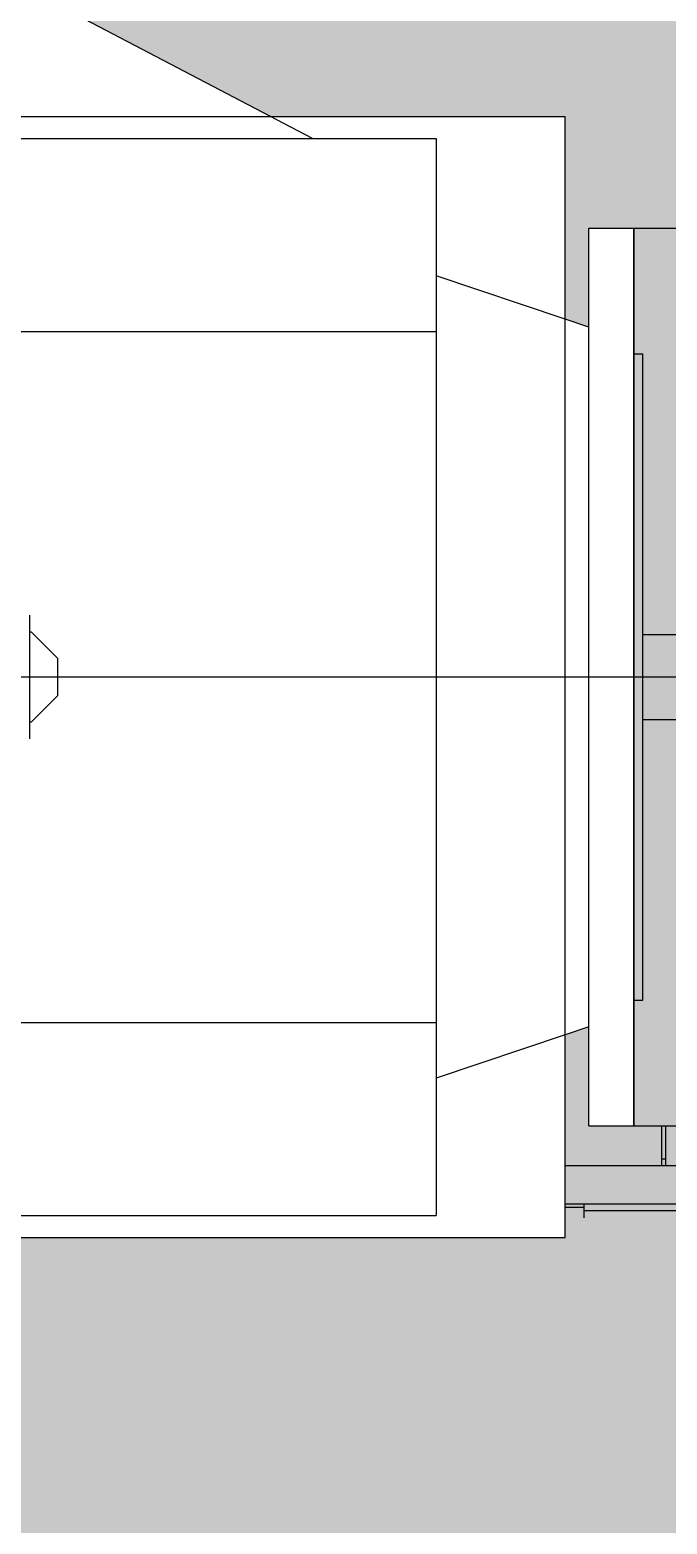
# Model space of a CAD drawing. Extents: x -18489 to 195597, y -1599 to 112111.
# Drawn here: x -14665.5 to -14620.5, y 2039.2 to 2144.8 of the extents above; entities that cross this region are included whole.
import ezdxf

# ---------------------------------------------------------------- set-up
doc = ezdxf.new("R2010")
doc.units = 0
doc.header["$LTSCALE"] = 100
for name, color, linetype in [('188K-SM-03-F10-MECH-EQ-Y2257103$0$0 Xref', 8, 'Continuous'), ('188K-SM-03-F10-MECH-EQ-Y2257103$0$M-EQU-FOUNDATION', 8, 'Continuous'), ('188K-SM-03-F10-MECH-EQ-Y2257103$0$Micron CUP L10 HVAC EQU$0$M-MECH-EQU', 136, 'Continuous'), ('188K-SM-03-F10-MECH-EQ-Y2257103$0$Micron CUP L10 HVAC EQU$0$M-PHASE1 AREA', 252, 'Continuous')]:
    doc.layers.add(name, color=color, linetype=linetype)

# ---------------------------------------------------------------- blocks, each defined once
blk = doc.blocks.new('188K-SM-03-F10-MECH-EQ-Y2257103$0$Micron CUP L10 HVAC EQU$0$A$C0c53ceb0')
at = {"layer": '188K-SM-03-F10-MECH-EQ-Y2257103$0$Micron CUP L10 HVAC EQU$0$M-PHASE1 AREA'}
for p, q in [((15203.21132, 12133.74672), (15389.45113, 12133.74672)), ((15203.21132, 12133.74672), (15203.21132, 11499.41495)), ((15209.55428, 11588.21313), (15209.55428, 12044.95074)), ((15209.55428, 11846.71393), (15311.05153, 11846.71393)), ((15209.55428, 11786.44994), (15311.05153, 11786.44994)), ((13611.15446, 11656.24174), (15203.21132, 11656.24174)), ((15203.21132, 11606.9758), (15056.45692, 11606.9758)), ((15056.45692, 11606.9758), (15056.45692, 11600.63248)), ((15203.21132, 11600.63248), (15056.45692, 11600.63248)), ((15056.45692, 11600.63248), (15064.38607, 11596.05459)), ((15203.21132, 11596.05459), (15064.38607, 11596.05459)), ((15064.38607, 11596.05459), (15064.38607, 11592.88348)), ((15062.80024, 11592.88348), (15056.45692, 11589.22117)), ((15203.21132, 11589.22117), (15056.45692, 11589.22117)), ((15056.45692, 11589.22117), (15056.45692, 11471.03674)), ((15203.21132, 11592.88348), (15062.80024, 11592.88348)), ((15203.21132, 11499.41495), (15389.45113, 11499.41495)), ((15222.67722, 11499.41495), (15222.67722, 11471.03674)), ((15225.69664, 11499.41495), (15225.69664, 11471.03674)), ((15269.12589, 11471.03674), (14938.25644, 11471.03674)), ((14938.25644, 11444.07764), (14938.25644, 11471.03674)), ((15225.69664, 11475.9194), (15222.67722, 11475.9194)), ((13551.05577, 11441.81762), (15168.21419, 11441.81762)), ((15272.79752, 11444.07764), (14938.25644, 11444.07764)), ((15056.45692, 11444.07764), (15056.45692, 11441.81762)), ((15168.21419, 11434.34421), (15168.21419, 11444.07764)), ((15272.79752, 11439.29966), (15168.21419, 11439.29966))]:
    blk.add_line(p, q, dxfattribs=at)
blk.add_wipeout([(15154.74577, 11420.48894), (14638.37854, 11420.48894), (14638.37854, 11159.76789), (14232.38955, 11159.76789), (14232.38955, 11420.48894), (13716.02232, 11420.48894), (13716.02232, 12212.67494), (13924.21636, 12212.67494), (14070.62832, 12289.17848), (14232.38955, 12289.17848), (14232.38955, 12473.39598), (14638.37854, 12473.39598), (14638.37854, 12289.17848), (14778.91507, 12289.17848), (14800.13977, 12289.17848), (14946.55173, 12212.67494), (15154.74577, 12212.67494), (15154.74577, 12069.47408), (15171.49282, 12063.8577), (15171.49282, 12133.76083), (15203.21071, 12133.76083), (15203.21071, 11499.40304), (15171.49282, 11499.40304), (15171.49282, 11569.30617), (15154.74577, 11563.68979)]).dxf.layer = '188K-SM-03-F10-MECH-EQ-Y2257103$0$Micron CUP L10 HVAC EQU$0$M-PHASE1 AREA'
for p, q in [((14976.17406, 12197.19661), (14800.13977, 12289.17848)), ((13716.02232, 12212.67494), (15154.74577, 12212.67494)), ((15154.74577, 11420.48894), (15154.74577, 12212.67494)), ((13807.36984, 12197.19661), (15063.39825, 12197.19661)), ((15063.39825, 12197.19661), (15063.39825, 11435.96727)), ((15171.49282, 11499.40304), (15171.49282, 12133.76083)), ((15171.49282, 12133.76083), (15203.21071, 12133.76083)), ((15203.21071, 11499.40304), (15203.21071, 12133.76083)), ((15154.74577, 12069.47408), (15063.39825, 12100.10891)), ((15171.49282, 12063.8577), (15154.74577, 12069.47408)), ((13807.36984, 12060.80968), (15063.39825, 12060.80968)), ((15203.21071, 12044.95074), (15209.55428, 12044.95074)), ((14776.35135, 11772.96984), (14776.35135, 11860.19403)), ((13690.64801, 11816.58194), (15336.42584, 11816.58194)), ((14776.35135, 11784.86405), (14777.59513, 11784.86405)), ((15203.21071, 11588.21313), (15209.55428, 11588.21313)), ((13807.36984, 11572.35419), (15063.39825, 11572.35419)), ((15154.74577, 11563.68979), (15063.39825, 11533.05496)), ((15171.49282, 11569.30617), (15154.74577, 11563.68979)), ((15171.49282, 11499.40304), (15203.21071, 11499.40304)), ((13807.36984, 11435.96727), (15063.39825, 11435.96727)), ((13716.02232, 11420.48894), (15154.74577, 11420.48894))]:
    blk.add_line(p, q, dxfattribs=at)
at = {"layer": '188K-SM-03-F10-MECH-EQ-Y2257103$0$Micron CUP L10 HVAC EQU$0$M-PHASE1 AREA', "flags": 128}
blk.add_lwpolyline([(14777.59513, 11784.86405), (14796.17503, 11803.44396), (14796.17503, 11829.71992), (14777.59513, 11848.29982), (14776.35135, 11848.29982)], dxfattribs=at)
blk = doc.blocks.new('188K-SM-03-F10-MECH-EQ-Y2257103$0$Micron CUP L10 HVAC EQU')
at = {"layer": '188K-SM-03-F10-MECH-EQ-Y2257103$0$Micron CUP L10 HVAC EQU$0$M-MECH-EQU'}
blk.add_blockref('188K-SM-03-F10-MECH-EQ-Y2257103$0$Micron CUP L10 HVAC EQU$0$A$C0c53ceb0', (-206166.7, 2082.2), dxfattribs=at)
blk = doc.blocks.new('188K-SM-03-F10-MECH-EQ-Y2257103')
at = {"layer": '188K-SM-03-F10-MECH-EQ-Y2257103$0$M-EQU-FOUNDATION'}
h = blk.add_hatch(dxfattribs=at)
h.set_pattern_fill('AR-CONC', color=256, scale=0.1)
h.set_pattern_definition([(50, (4473.521, 709.199), (18.218467, -1.593909), [1.905, -20.955]), (355, (4473.521, 709.2), (-3.524342, 19.105685), [1.524, -16.764058]), (100.45144, (4475.04, 709.066), (14.694125, 17.511775), [1.619001, -17.809024]), (46.1842, (4473.521, 714.28), (27.107904, -4.204233), [2.8575, -31.4325]), (96.63556, (4475.78, 713.93), (23.740413, 24.742612), [2.428502, -26.71356]), (351.18415, (4473.52, 714.28), (23.740413, 24.742612), [2.285997, -25.145973]), (21, (4476.061, 713.009), (15.161439, -10.22652), [1.905, -20.955]), (326, (4476.061, 713.01), (6.180203, 18.418797), [1.524, -16.764]), (71.45144, (4477.325, 712.157), (21.341642, 8.192277), [1.619001, -17.808994]), (37.5, (4473.5214, 709.199), (0.3088603, 8.4555039), [0, -16.5608, 0, -17.018, 0, -16.8275]), (7.5, (4473.521, 709.199), (6.6819663, 10.0180575), [0, -9.7028, 0, -16.1798, 0, -6.4135]), (327.5, (4467.857, 709.199), (13.5590595, -0.5728744), [0, -6.35, 0, -19.812, 0, -26.289]), (317.5, (4465.317, 709.199), (14.812918, 2.542649), [0, -8.255, 0, -13.1572, 0, -18.669])])
h.paths.add_polyline_path([(-14928.15, 5602.46), (-14278.15, 5602.46), (-14278.15, 1902.46), (-14928.15, 1902.46)], flags=16)
h.paths.add_polyline_path([(-14933.15, 5607.46), (-14273.15, 5607.46), (-14273.15, 1897.46), (-14933.15, 1897.46)])
h = blk.add_hatch(dxfattribs=at)
h.set_pattern_fill('AR-CONC', color=256, scale=0.3)
h.set_pattern_definition([(50, (4473.52, 709.2), (54.6554, -4.78173), [5.715, -62.865]), (355, (4473.52, 709.2), (-10.57303, 57.31705), [4.572, -50.29218]), (100.45144, (4478.076, 708.8), (44.08237, 52.53533), [4.857, -53.42707]), (46.1842, (4473.52, 724.44), (81.32371, -12.6127), [8.5725, -94.2975]), (96.63556, (4480.3, 723.39), (71.22124, 74.22784), [7.2855, -80.14068]), (351.18415, (4473.52, 724.44), (71.22124, 74.22784), [6.858, -75.43792]), (21, (4481.14, 720.63), (45.48432, -30.67956), [5.715, -62.865]), (326, (4481.14, 720.63), (18.54061, 55.25639), [4.572, -50.292]), (71.45144, (4484.93, 718.07), (64.02493, 24.57683), [4.857, -53.42698]), (37.5, (4473.521, 709.2), (0.926581, 25.366512), [0, -49.6824, 0, -51.054, 0, -50.4825]), (7.5, (4473.52, 709.2), (20.0459, 30.054172), [0, -29.1084, 0, -48.5394, 0, -19.2405]), (327.5, (4456.529, 709.2), (40.677179, -1.718623), [0, -19.05, 0, -59.436, 0, -78.867]), (317.5, (4448.91, 709.2), (44.438754, 7.62795), [0, -24.765, 0, -39.4716, 0, -56.007])])
h.paths.add_polyline_path([(-14918.15, 5592.46), (-14288.15, 5592.46), (-14288.15, 1912.46), (-14918.15, 1912.46)])
at = {"layer": '188K-SM-03-F10-MECH-EQ-Y2257103$0$0 Xref', "xscale": 0.1, "yscale": 0.1, "zscale": 0.1}
blk.add_blockref('188K-SM-03-F10-MECH-EQ-Y2257103$0$Micron CUP L10 HVAC EQU', (4473.52, 709.2), dxfattribs=at)

msp = doc.modelspace()

# ---------------------------------------------------------------- block references
msp.add_blockref('188K-SM-03-F10-MECH-EQ-Y2257103', (0, 0))

doc.saveas('drawing.dxf')
